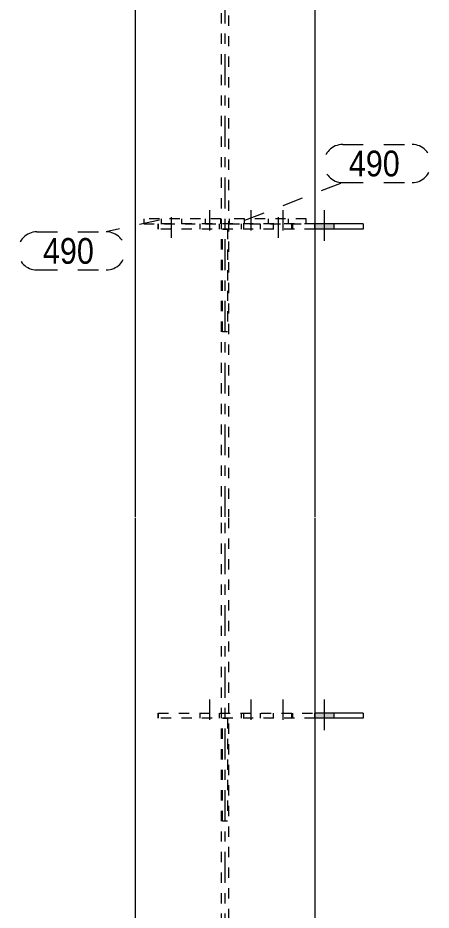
# Model space of a CAD drawing. Header units: millimetres. Extents: x 2 to 825, y 1 to 579.
# Drawn here: x 106.3 to 146.5, y 299 to 385.8 of the extents above; entities that cross this region are included whole.
import ezdxf

# ---------------------------------------------------------------- set-up
doc = ezdxf.new("R2010")
doc.units = ezdxf.units.MM
for name, pattern in [('XKITLINE00', [0]), ('XKITLINE01', [4, 1, -1, 1, -1]), ('XKITLINE02', [4, 2, -2]), ('XKITLINE03', [6, 3, -1, 1, -1])]:
    doc.linetypes.add(name, pattern=pattern)
for name, color, linetype, lineweight in [('Bolt', 3, 'Continuous', 0), ('Part', 2, 'Continuous', 0), ('PartMark', 7, 'Continuous', 0)]:
    doc.layers.add(name, color=color, linetype=linetype, lineweight=lineweight)
doc.styles.add('ARIAL', font='ARIAL.TTF')

# ---------------------------------------------------------------- blocks, each defined once
blk = doc.blocks.new('*A62')
at = {"layer": 'Bolt'}
blk.add_hatch(color=3, dxfattribs=at).paths.add_polyline_path([(137.041, 318.174), (137.041, 317.674), (135.163, 317.674), (135.163, 318.174)], flags=17)
at = {"layer": 'Bolt', "color": 3, "linetype": 'XKITLINE02', "lineweight": 0}
for p, q in [((124.925, 319.514), (124.925, 316.514)), ((128.944, 319.514), (128.944, 316.514)), ((132.083, 319.514), (132.083, 316.514)), ((123.986, 318.174), (123.986, 317.674)), ((125.864, 318.174), (125.864, 317.674)), ((128.005, 318.174), (128.005, 317.674)), ((129.883, 318.174), (129.883, 317.674)), ((131.144, 318.174), (131.144, 317.674)), ((133.022, 318.174), (133.022, 317.674))]:
    blk.add_line(p, q, dxfattribs=at)
at = {"layer": 'Bolt', "color": 3, "linetype": 'XKITLINE00', "lineweight": 0}
for p, q in [((136.102, 319.514), (136.102, 316.514)), ((135.163, 318.174), (135.163, 317.674)), ((137.041, 318.174), (137.041, 317.674))]:
    blk.add_line(p, q, dxfattribs=at)
blk = doc.blocks.new('*A63')
at = {"layer": 'Bolt'}
blk.add_hatch(color=3, dxfattribs=at).paths.add_polyline_path([(137.041, 365.754), (137.041, 365.254), (135.163, 365.254), (135.163, 365.754)], flags=17)
at = {"layer": 'Bolt', "color": 3, "linetype": 'XKITLINE02', "lineweight": 0}
for p, q in [((124.925, 367.094), (124.925, 364.094)), ((128.944, 367.094), (128.944, 364.094)), ((132.083, 367.094), (132.083, 364.094)), ((123.986, 365.754), (123.986, 365.254)), ((125.864, 365.754), (125.864, 365.254)), ((128.005, 365.754), (128.005, 365.254)), ((129.883, 365.754), (129.883, 365.254)), ((131.144, 365.754), (131.144, 365.254)), ((133.022, 365.754), (133.022, 365.254))]:
    blk.add_line(p, q, dxfattribs=at)
at = {"layer": 'Bolt', "color": 3, "linetype": 'XKITLINE00', "lineweight": 0}
for p, q in [((136.102, 367.094), (136.102, 364.094)), ((135.163, 365.754), (135.163, 365.254)), ((137.041, 365.754), (137.041, 365.254))]:
    blk.add_line(p, q, dxfattribs=at)
blk = doc.blocks.new('*A66')
at = {"layer": 'Bolt', "color": 3, "linetype": 'XKITLINE02', "lineweight": 0}
for p, q in [((121.25, 364.404), (121.25, 367.404)), ((120.268, 365.754), (120.268, 366.254)), ((122.232, 365.754), (122.232, 366.254))]:
    blk.add_line(p, q, dxfattribs=at)
blk = doc.blocks.new('*A67')
at = {"layer": 'Bolt', "color": 3, "linetype": 'XKITLINE02', "lineweight": 0}
for p, q in [((131.65, 364.404), (131.65, 367.404)), ((130.668, 365.754), (130.668, 366.254)), ((132.632, 365.754), (132.632, 366.254))]:
    blk.add_line(p, q, dxfattribs=at)
blk = doc.blocks.new('*A70')
at = {"layer": 'Part', "color": 7, "linetype": 'XKITLINE03', "lineweight": 0}
for p, q in [((126.45, 337.254), (126.45, 470.294)), ((126.45, 289.674), (126.45, 337.154))]:
    blk.add_line(p, q, dxfattribs=at)
at = {"layer": 'Part', "color": 2, "linetype": 'XKITLINE00', "lineweight": 0}
for p, q in [((117.7, 462.14), (117.7, 337.254)), ((135.2, 433.163), (135.2, 337.254)), ((117.7, 337.154), (117.7, 289.674)), ((135.2, 337.154), (135.2, 289.674))]:
    blk.add_line(p, q, dxfattribs=at)
at = {"layer": 'Part', "color": 7, "linetype": 'XKITLINE01', "lineweight": 0}
for p, q in [((126.1, 337.254), (126.1, 462.024)), ((126.8, 462.024), (126.8, 337.254)), ((126.1, 289.674), (126.1, 337.154)), ((126.8, 337.154), (126.8, 289.674))]:
    blk.add_line(p, q, dxfattribs=at)
blk = doc.blocks.new('*A86')
at = {"layer": 'Part', "color": 7, "linetype": 'XKITLINE01', "lineweight": 0}
for p, q in [((126.2, 317.674), (126.7, 317.674)), ((126.2, 307.674), (126.2, 317.674)), ((126.2, 317.674), (126.7, 317.674)), ((126.7, 317.674), (126.7, 307.674)), ((126.7, 307.674), (126.2, 307.674))]:
    blk.add_line(p, q, dxfattribs=at)
blk = doc.blocks.new('*A87')
at = {"layer": 'Part', "color": 7, "linetype": 'XKITLINE01', "lineweight": 0}
for p, q in [((119.95, 318.174), (119.95, 317.674)), ((119.95, 317.674), (119.95, 318.174)), ((119.95, 318.174), (135.2, 318.174)), ((135.2, 317.674), (119.95, 317.674)), ((128.27, 317.674), (128.27, 318.174)), ((132.95, 318.174), (132.95, 317.674)), ((132.95, 317.674), (132.95, 318.174))]:
    blk.add_line(p, q, dxfattribs=at)
at = {"layer": 'Part', "color": 2, "linetype": 'XKITLINE00', "lineweight": 0}
for p, q in [((139.902, 318.174), (135.2, 318.174)), ((139.902, 317.674), (135.2, 317.674)), ((139.902, 318.174), (139.902, 317.674))]:
    blk.add_line(p, q, dxfattribs=at)
blk = doc.blocks.new('*A88')
at = {"layer": 'Part', "color": 7, "linetype": 'XKITLINE01', "lineweight": 0}
for p, q in [((126.2, 365.254), (126.7, 365.254)), ((126.2, 355.254), (126.2, 365.254)), ((126.2, 365.254), (126.7, 365.254)), ((126.7, 365.254), (126.7, 355.254)), ((126.7, 355.254), (126.2, 355.254))]:
    blk.add_line(p, q, dxfattribs=at)
blk = doc.blocks.new('*A89')
at = {"layer": 'Part', "color": 7, "linetype": 'XKITLINE01', "lineweight": 0}
for p, q in [((119.95, 365.254), (119.95, 365.754)), ((119.95, 365.754), (119.95, 365.254)), ((135.2, 365.754), (119.95, 365.754)), ((128.27, 365.254), (128.27, 365.754)), ((132.95, 365.754), (132.95, 365.254)), ((132.95, 365.254), (132.95, 365.754)), ((135.2, 365.254), (119.95, 365.254))]:
    blk.add_line(p, q, dxfattribs=at)
at = {"layer": 'Part', "color": 2, "linetype": 'XKITLINE00', "lineweight": 0}
for p, q in [((139.902, 365.754), (135.2, 365.754)), ((139.902, 365.754), (139.902, 365.254)), ((139.902, 365.254), (135.2, 365.254))]:
    blk.add_line(p, q, dxfattribs=at)
blk = doc.blocks.new('*A92')
at = {"layer": 'Part', "color": 7, "linetype": 'XKITLINE01', "lineweight": 0}
for p, q in [((126.05, 366.254), (118.55, 366.254)), ((118.55, 366.254), (118.55, 365.754)), ((124.55, 365.754), (124.55, 366.254)), ((126.05, 365.754), (126.05, 366.254)), ((118.55, 365.754), (126.05, 365.754))]:
    blk.add_line(p, q, dxfattribs=at)
blk = doc.blocks.new('*A93')
at = {"layer": 'Part', "color": 7, "linetype": 'XKITLINE01', "lineweight": 0}
for p, q in [((134.35, 366.254), (126.85, 366.254)), ((126.85, 366.254), (126.85, 365.754)), ((128.35, 365.754), (128.35, 366.254)), ((134.35, 365.754), (134.35, 366.254)), ((126.85, 365.754), (134.35, 365.754))]:
    blk.add_line(p, q, dxfattribs=at)
blk = doc.blocks.new('*A269')
at = {"layer": 'PartMark', "color": 7, "linetype": 'XKITLINE02', "lineweight": 0}
for p, q in [((137.905, 373.474), (144.668, 373.474)), ((128.379, 366.124), (137.905, 369.774)), ((137.905, 369.774), (144.668, 369.774))]:
    blk.add_line(p, q, dxfattribs=at)
for centre, start, end in [((137.905, 371.624), 90, 270), ((144.668, 371.624), 270, 90)]:
    blk.add_arc(centre, 1.85, start, end, dxfattribs=at)
at = {"layer": 'PartMark', "color": 3, "style": 'ARIAL', "width": 0.85}
blk.add_text('490', height=2.5, dxfattribs=at).set_placement((138.505, 370.374))
blk = doc.blocks.new('*A270')
at = {"layer": 'PartMark', "color": 7, "linetype": 'XKITLINE02', "lineweight": 0}
for p, q in [((120.079, 366.124), (114.883, 364.974)), ((108.121, 364.974), (114.883, 364.974)), ((108.121, 361.274), (114.883, 361.274))]:
    blk.add_line(p, q, dxfattribs=at)
for centre, start, end in [((108.121, 363.124), 90, 270), ((114.883, 363.124), 270, 90)]:
    blk.add_arc(centre, 1.85, start, end, dxfattribs=at)
at = {"layer": 'PartMark', "color": 3, "style": 'ARIAL', "width": 0.85}
blk.add_text('490', height=2.5, dxfattribs=at).set_placement((108.721, 361.874))

msp = doc.modelspace()

# ---------------------------------------------------------------- block references
at = {"lineweight": 0}
for name in ['*A269', '*A66', '*A63', '*A67', '*A92', '*A93', '*A270', '*A89', '*A88', '*A62', '*A87', '*A86']:
    msp.add_blockref(name, (0, 0), dxfattribs=at)
at = {"layer": 'Part', "lineweight": 0}
msp.add_blockref('*A70', (0, 0), dxfattribs=at)

doc.saveas('drawing.dxf')
